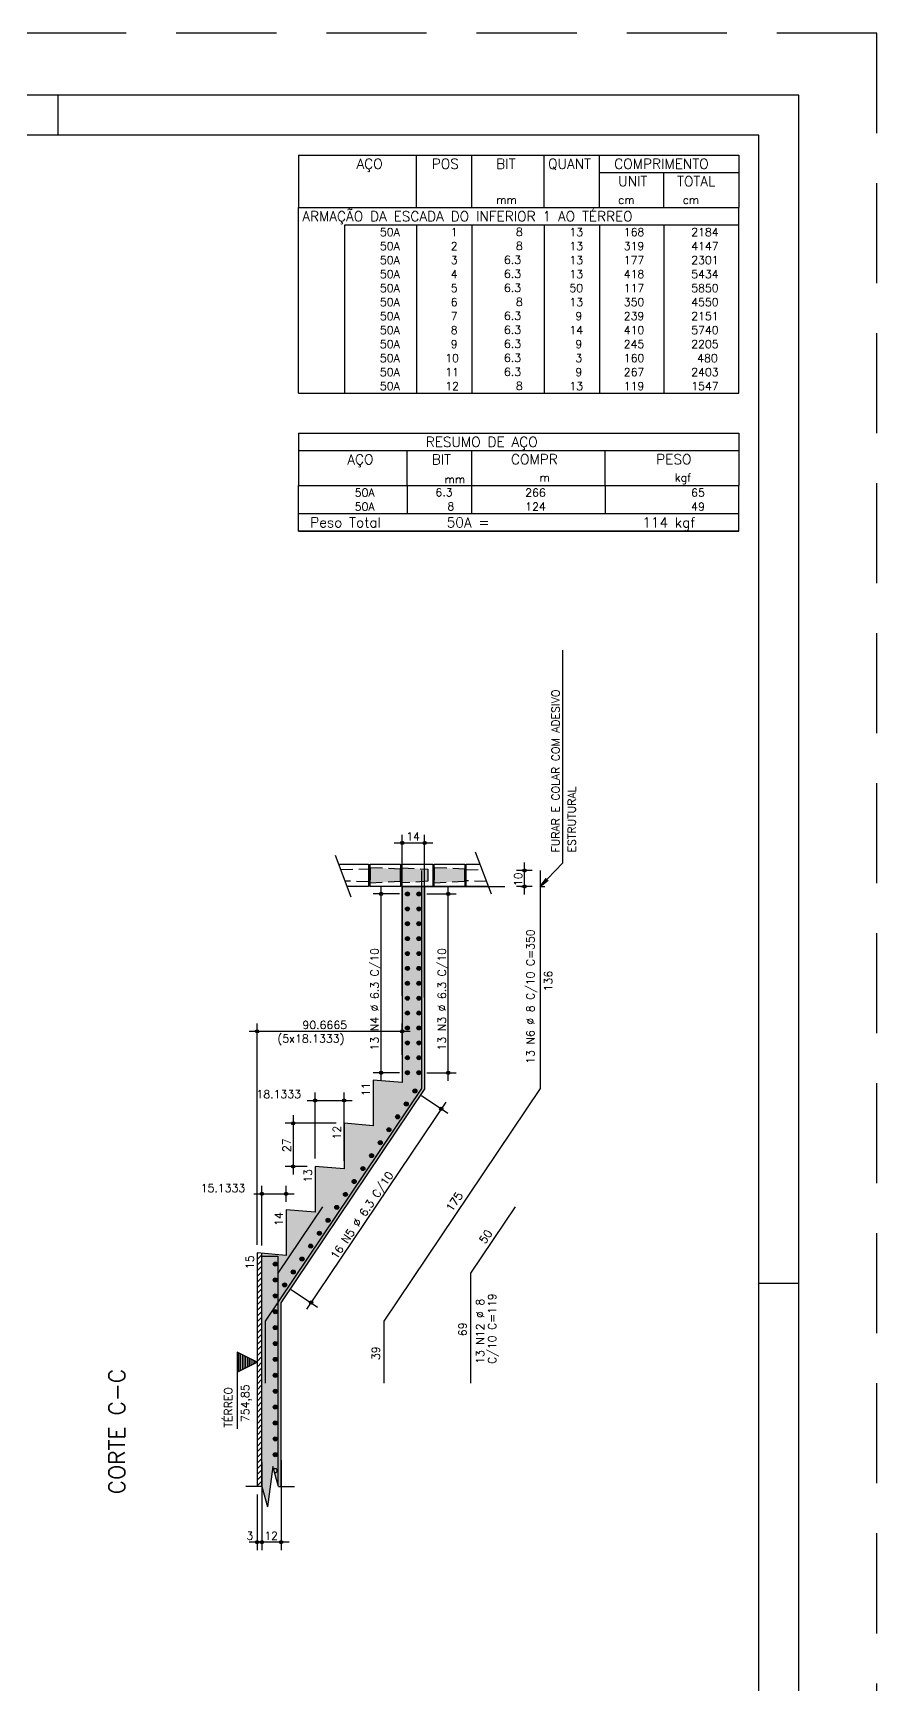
# Model space of a CAD drawing. Extents: x -1.9 to 86, y -1.6 to 60.9.
# Drawn here: x 64.97 to 86.05, y 19.66 to 60.95 of the extents above; entities that cross this region are included whole.
import ezdxf

# ---------------------------------------------------------------- set-up
doc = ezdxf.new("R2010")
doc.units = 0
doc.header["$MEASUREMENT"] = 0
for name, pattern in [('ESTILO_TQS_0001', [0.45, 0.3, -0.15]), ('ESTILO_TQS_0004', [3.3, 2, -0.4, 0.05, -0.4, 0.05, -0.4]), ('HIDDEN', [0.375, 0.25, -0.125])]:
    doc.linetypes.add(name, pattern=pattern)
doc.layers.get('0').update_dxf_attribs({"linetype": 'CONTINUOUS'})
doc.layers.get('Defpoints').update_dxf_attribs({"linetype": 'CONTINUOUS'})
for name, color, linetype in [('ARQ_FOLHA', 7, 'CONTINUOUS'), ('PENA_01', 1, 'CONTINUOUS'), ('PENA_02', 2, 'CONTINUOUS'), ('PENA_03', 3, 'CONTINUOUS'), ('PENA_04', 4, 'CONTINUOUS'), ('PENA_05', 5, 'CONTINUOUS'), ('PENA_10', 253, 'CONTINUOUS'), ('PENA_11', 252, 'CONTINUOUS')]:
    doc.layers.add(name, color=color, linetype=linetype)
doc.styles.get("Standard").update_dxf_attribs({"font": 'ROMANS.SHX'})

# ---------------------------------------------------------------- blocks, each defined once
blk = doc.blocks.new('FOLHA A1 - 841 X 594')
at = {"layer": 'ARQ_FOLHA', "color": 1}
for p, q in [((-185, 584), (-185, 594)), ((-10, 297), (0, 297))]:
    blk.add_line(p, q, dxfattribs=at)
for points in [[(-841, 0), (0, 0), (0, 594), (-841, 594)], [(-816, 10), (-10, 10), (-10, 584), (-816, 584)]]:
    blk.add_lwpolyline(points, close=True, dxfattribs=at)
at = {"layer": 'Defpoints', "color": 8, "linetype": 'HIDDEN', "ltscale": 100}
blk.add_lwpolyline([(-860.5, 609.5), (-860.5, -15.5), (19.5, -15.5), (19.5, 609.5)], close=True, dxfattribs=at)
blk = doc.blocks.new('*U24')
blk.add_blockref('FOLHA A1 - 841 X 594', (0, 0))

msp = doc.modelspace()

# ---------------------------------------------------------------- linework, layer by layer
at = {"layer": 'PENA_01', "linetype": 'Continuous'}
for p, q in [((74.193, 36.887), (74.193, 40.908)), ((74.753, 36.841), (74.753, 40.908)), ((73.993, 40.708), (74.953, 40.708)), ((77.249, 39.418), (77.249, 40.218)), ((77.44, 40.018), (77.049, 40.018)), ((74.123, 39.432), (73.463, 39.432)), ((73.663, 34.764), (73.663, 39.632)), ((74.808, 39.432), (75.544, 39.432)), ((75.344, 34.764), (75.344, 39.632)), ((77.44, 39.618), (77.049, 39.618)), ((74.393, 35.996), (70.367, 35.996)), ((70.567, 30.658), (70.567, 36.196)), ((74.193, 35.412), (74.193, 36.196)), ((74.123, 34.964), (73.463, 34.964)), ((74.808, 34.964), (75.544, 34.964)), ((72.017, 32.818), (72.017, 34.468)), ((72.743, 32.758), (72.743, 34.468)), ((74.677, 34.395), (75.335, 33.952)), ((71.466, 33.898), (71.466, 32.418)), ((75.281, 34.23), (71.802, 29.05)), ((71.817, 34.268), (72.943, 34.268)), ((72.543, 33.698), (71.266, 33.698)), ((71.817, 32.618), (71.266, 32.618)), ((70.487, 31.936), (71.492, 31.936)), ((70.687, 30.648), (70.687, 32.136)), ((71.292, 31.738), (71.292, 32.136)), ((71.421, 29.547), (72.08, 29.105)), ((70.687, 25.217), (70.687, 23.029)), ((71.167, 25.277), (71.167, 23.029)), ((70.567, 24.418), (70.567, 23.029)), ((70.687, 24.418), (70.687, 23.029)), ((70.887, 23.229), (70.367, 23.229)), ((71.367, 23.229), (70.487, 23.229))]:
    msp.add_line(p, q, dxfattribs=at)
at = {"layer": 'PENA_01', "linetype": 'ESTILO_TQS_0004'}
msp.add_line((74.753, 39.618), (78.115, 39.618), dxfattribs=at)
at = {"layer": 'PENA_01', "linetype": 'Continuous'}
for points in [[(72.604, 40.178), (73.353, 40.178)], [(73.353, 40.178), (73.353, 39.618), (72.815, 39.618)], [(73.393, 39.618), (73.393, 40.178), (74.153, 40.178), (74.153, 39.618), (73.393, 39.618)], [(74.193, 39.618), (74.193, 40.178), (74.953, 40.178), (74.953, 39.618), (74.193, 39.618)], [(74.993, 39.618), (74.993, 40.178), (75.753, 40.178), (75.753, 39.618), (74.993, 39.618)], [(76.343, 39.618), (75.793, 39.618), (75.793, 40.178), (76.132, 40.178)]]:
    msp.add_lwpolyline(points, dxfattribs=at)
at = {"layer": 'PENA_02', "linetype": 'Continuous'}
for p, q in [((71.6, 57.9), (71.6, 56.587)), ((71.6, 57.9), (82.6, 57.9)), ((74.55, 56.587), (74.55, 57.9)), ((75.93, 56.587), (75.93, 57.9)), ((77.74, 56.587), (77.74, 57.9)), ((79.12, 56.587), (79.12, 57.9)), ((82.6, 57.9), (82.6, 56.587)), ((79.12, 57.462), (82.6, 57.462)), ((80.73, 56.587), (80.73, 57.462)), ((71.6, 56.587), (82.6, 56.587)), ((71.6, 56.15), (71.6, 56.587)), ((71.6, 56.587), (82.6, 56.587)), ((82.6, 56.15), (82.6, 56.587)), ((71.6, 55.8), (71.6, 56.15)), ((71.6, 55.45), (71.6, 55.8)), ((82.6, 56.15), (72.75, 56.15)), ((72.75, 56.15), (72.75, 55.8)), ((72.75, 55.8), (72.75, 55.45)), ((74.55, 56.15), (74.55, 55.8)), ((74.55, 55.8), (74.55, 55.45)), ((75.93, 56.15), (75.93, 55.8)), ((75.93, 55.8), (75.93, 55.45)), ((77.74, 56.15), (77.74, 55.8)), ((77.74, 55.8), (77.74, 55.45)), ((79.12, 56.15), (79.12, 55.8)), ((79.12, 55.8), (79.12, 55.45)), ((80.73, 56.15), (80.73, 55.8)), ((80.73, 55.8), (80.73, 55.45)), ((82.6, 55.8), (82.6, 56.15)), ((82.6, 55.45), (82.6, 55.8)), ((71.6, 55.1), (71.6, 55.45)), ((72.75, 55.45), (72.75, 55.1)), ((74.55, 55.45), (74.55, 55.1)), ((75.93, 55.45), (75.93, 55.1)), ((77.74, 55.45), (77.74, 55.1)), ((79.12, 55.45), (79.12, 55.1)), ((80.73, 55.45), (80.73, 55.1)), ((82.6, 55.1), (82.6, 55.45)), ((71.6, 54.75), (71.6, 55.1)), ((72.75, 55.1), (72.75, 54.75)), ((74.55, 55.1), (74.55, 54.75)), ((75.93, 55.1), (75.93, 54.75)), ((77.74, 55.1), (77.74, 54.75)), ((79.12, 55.1), (79.12, 54.75)), ((80.73, 55.1), (80.73, 54.75)), ((82.6, 54.75), (82.6, 55.1)), ((71.6, 54.4), (71.6, 54.75)), ((72.75, 54.75), (72.75, 54.4)), ((74.55, 54.75), (74.55, 54.4)), ((75.93, 54.75), (75.93, 54.4)), ((77.74, 54.75), (77.74, 54.4)), ((79.12, 54.75), (79.12, 54.4)), ((80.73, 54.75), (80.73, 54.4)), ((82.6, 54.4), (82.6, 54.75)), ((71.6, 54.05), (71.6, 54.4)), ((72.75, 54.4), (72.75, 54.05)), ((74.55, 54.4), (74.55, 54.05)), ((75.93, 54.4), (75.93, 54.05)), ((77.74, 54.4), (77.74, 54.05)), ((79.12, 54.4), (79.12, 54.05)), ((80.73, 54.4), (80.73, 54.05)), ((82.6, 54.05), (82.6, 54.4)), ((71.6, 53.7), (71.6, 54.05)), ((71.6, 53.35), (71.6, 53.7)), ((72.75, 54.05), (72.75, 53.7)), ((72.75, 53.7), (72.75, 53.35)), ((74.55, 54.05), (74.55, 53.7)), ((74.55, 53.7), (74.55, 53.35)), ((75.93, 54.05), (75.93, 53.7)), ((75.93, 53.7), (75.93, 53.35)), ((77.74, 54.05), (77.74, 53.7)), ((77.74, 53.7), (77.74, 53.35)), ((79.12, 54.05), (79.12, 53.7)), ((79.12, 53.7), (79.12, 53.35)), ((80.73, 54.05), (80.73, 53.7)), ((80.73, 53.7), (80.73, 53.35)), ((82.6, 53.7), (82.6, 54.05)), ((82.6, 53.35), (82.6, 53.7)), ((71.6, 53), (71.6, 53.35)), ((72.75, 53.35), (72.75, 53)), ((74.55, 53.35), (74.55, 53)), ((75.93, 53.35), (75.93, 53)), ((77.74, 53.35), (77.74, 53)), ((79.12, 53.35), (79.12, 53)), ((80.73, 53.35), (80.73, 53)), ((82.6, 53), (82.6, 53.35)), ((71.6, 52.65), (71.6, 53)), ((72.75, 53), (72.75, 52.65)), ((74.55, 53), (74.55, 52.65)), ((75.93, 53), (75.93, 52.65)), ((77.74, 53), (77.74, 52.65)), ((79.12, 53), (79.12, 52.65)), ((80.73, 53), (80.73, 52.65)), ((82.6, 52.65), (82.6, 53)), ((71.6, 52.3), (71.6, 52.65)), ((72.75, 52.65), (72.75, 52.3)), ((74.55, 52.65), (74.55, 52.3)), ((75.93, 52.65), (75.93, 52.3)), ((77.74, 52.65), (77.74, 52.3)), ((79.12, 52.65), (79.12, 52.3)), ((80.73, 52.65), (80.73, 52.3)), ((82.6, 52.3), (82.6, 52.65)), ((71.6, 51.95), (71.6, 52.3)), ((72.75, 52.3), (72.75, 51.95)), ((74.55, 52.3), (74.55, 51.95)), ((75.93, 52.3), (75.93, 51.95)), ((77.74, 52.3), (77.74, 51.95)), ((79.12, 52.3), (79.12, 51.95)), ((80.73, 52.3), (80.73, 51.95)), ((82.6, 51.95), (82.6, 52.3)), ((71.6, 51.95), (82.6, 51.95)), ((71.6, 50.95), (71.6, 49.637)), ((71.6, 50.95), (82.6, 50.95)), ((82.6, 50.95), (82.6, 49.637)), ((71.6, 50.512), (82.6, 50.512)), ((74.32, 49.637), (74.32, 50.512)), ((75.93, 49.637), (75.93, 50.512)), ((79.265, 49.637), (79.265, 50.512)), ((71.6, 49.637), (82.6, 49.637)), ((71.6, 49.287), (71.6, 49.637)), ((74.32, 49.637), (74.32, 49.287)), ((75.93, 49.287), (75.93, 49.637)), ((79.265, 49.637), (79.265, 49.287)), ((82.6, 49.287), (82.6, 49.637)), ((71.6, 48.937), (71.6, 49.287)), ((74.32, 49.287), (74.32, 48.937)), ((75.93, 48.937), (75.93, 49.287)), ((79.265, 49.287), (79.265, 48.937)), ((82.6, 48.937), (82.6, 49.287)), ((71.6, 48.937), (82.6, 48.937)), ((71.6, 48.5), (71.6, 48.937)), ((71.6, 48.937), (82.6, 48.937)), ((82.6, 48.5), (82.6, 48.937)), ((82.6, 48.5), (71.6, 48.5)), ((71.6, 48.5), (82.6, 48.5)), ((76.018, 40.483), (76.412, 39.437)), ((72.519, 40.404), (72.912, 39.358))]:
    msp.add_line(p, q, dxfattribs=at)
at = {"layer": 'PENA_02', "linetype": 'ESTILO_TQS_0001'}
for points in [[(72.656, 40.039), (73.353, 40.058)], [(73.353, 40.058), (73.353, 39.738), (72.764, 39.753)], [(74.153, 39.748), (74.153, 40.048), (73.393, 40.088), (73.393, 39.708), (74.153, 39.748)], [(74.833, 40.048), (74.833, 39.748), (74.193, 39.708), (74.193, 40.088), (74.833, 40.048)], [(75.753, 39.748), (75.753, 40.048), (74.993, 40.088), (74.993, 39.708), (75.753, 39.748)], [(76.295, 39.745), (75.793, 39.758), (75.793, 40.038), (76.181, 40.048)]]:
    msp.add_lwpolyline(points, dxfattribs=at)
at = {"layer": 'PENA_02', "linetype": 'Continuous'}
for centre, radius in [((74.193, 40.708), 0.04), ((74.193, 40.708), 0.02), ((74.753, 40.708), 0.04), ((74.753, 40.708), 0.02), ((77.249, 40.018), 0.04), ((77.249, 39.618), 0.04), ((77.249, 40.018), 0.02), ((73.663, 39.432), 0.0416), ((73.663, 39.432), 0.0208), ((75.344, 39.432), 0.0416), ((75.344, 39.432), 0.0208), ((77.249, 39.618), 0.02), ((70.567, 35.996), 0.04), ((70.567, 35.996), 0.02), ((74.193, 35.996), 0.04), ((74.193, 35.996), 0.02), ((73.663, 34.964), 0.0416), ((73.663, 34.964), 0.0208), ((75.344, 34.964), 0.0416), ((75.344, 34.964), 0.0208), ((72.017, 34.268), 0.04), ((72.017, 34.268), 0.02), ((72.743, 34.268), 0.04), ((72.743, 34.268), 0.02), ((75.169, 34.064), 0.0416), ((75.169, 34.064), 0.0208), ((71.466, 33.698), 0.04), ((71.466, 33.698), 0.02), ((71.466, 32.618), 0.04), ((71.466, 32.618), 0.02), ((70.687, 31.936), 0.04), ((70.687, 31.936), 0.02), ((71.292, 31.936), 0.04), ((71.292, 31.936), 0.02), ((71.914, 29.216), 0.0416), ((71.914, 29.216), 0.0208), ((70.567, 23.229), 0.04), ((70.567, 23.229), 0.02), ((70.687, 23.229), 0.04), ((70.687, 23.229), 0.04), ((70.687, 23.229), 0.02), ((70.687, 23.229), 0.02), ((71.167, 23.229), 0.04), ((71.167, 23.229), 0.02)]:
    msp.add_circle(centre, radius, dxfattribs=at)
at = {"layer": 'PENA_03', "linetype": 'Continuous'}
for p, q in [((77.64, 40.018), (77.64, 40.018)), ((74.193, 39.618), (74.193, 34.718)), ((74.193, 39.618), (74.753, 39.618)), ((74.323, 39.432), (74.323, 39.432)), ((74.608, 39.432), (74.608, 39.432)), ((74.753, 39.618), (74.753, 34.547)), ((77.64, 39.618), (77.64, 39.618)), ((74.193, 36.687), (74.193, 36.687)), ((74.753, 36.641), (74.753, 36.641)), ((74.193, 35.212), (74.193, 35.212)), ((74.193, 34.718), (73.468, 34.778)), ((73.468, 34.778), (73.468, 33.638)), ((74.323, 34.964), (74.323, 34.964)), ((74.608, 34.964), (74.608, 34.964)), ((71.167, 29.207), (74.753, 34.547)), ((74.511, 34.506), (74.511, 34.506)), ((73.468, 33.638), (72.743, 33.698)), ((72.743, 33.698), (72.743, 32.558)), ((72.743, 33.698), (72.743, 33.698)), ((72.743, 32.558), (72.017, 32.618)), ((72.017, 32.618), (72.017, 31.478)), ((72.017, 32.618), (72.017, 32.618)), ((72.017, 32.618), (72.017, 32.618)), ((72.743, 32.558), (72.743, 32.558)), ((72.017, 31.478), (71.292, 31.538)), ((71.292, 31.538), (71.292, 30.398)), ((71.292, 31.538), (71.292, 31.538)), ((70.567, 30.433), (70.592, 30.458)), ((71.292, 30.398), (70.567, 30.458)), ((70.567, 30.458), (70.567, 24.618)), ((70.567, 30.458), (70.567, 30.458)), ((70.567, 30.291), (70.687, 30.411)), ((70.567, 30.15), (70.687, 30.27)), ((70.687, 30.448), (70.687, 30.448)), ((70.687, 24.618), (70.687, 30.448)), ((70.567, 30.008), (70.687, 30.128)), ((70.567, 29.867), (70.687, 29.987)), ((70.567, 29.726), (70.687, 29.846)), ((70.567, 29.584), (70.687, 29.704)), ((70.567, 29.443), (70.687, 29.563)), ((70.567, 29.301), (70.687, 29.421)), ((71.255, 29.659), (71.255, 29.659)), ((70.567, 29.16), (70.687, 29.28)), ((70.567, 29.018), (70.687, 29.138)), ((70.567, 28.877), (70.687, 28.997)), ((71.167, 24.618), (71.167, 29.207)), ((70.567, 28.736), (70.687, 28.856)), ((70.567, 28.594), (70.687, 28.714)), ((70.567, 28.453), (70.687, 28.573)), ((70.567, 28.311), (70.687, 28.431)), ((70.567, 28.17), (70.687, 28.29)), ((70.567, 28.028), (70.687, 28.148)), ((70.067, 27.981), (70.067, 26.061)), ((70.567, 27.731), (70.067, 27.981)), ((70.567, 27.731), (70.067, 27.481)), ((70.111, 27.503), (70.111, 27.959)), ((70.156, 27.526), (70.156, 27.936)), ((70.2, 27.548), (70.2, 27.914)), ((70.245, 27.57), (70.245, 27.892)), ((70.29, 27.592), (70.29, 27.87)), ((70.334, 27.615), (70.334, 27.847)), ((70.379, 27.637), (70.379, 27.825)), ((70.423, 27.659), (70.423, 27.803)), ((70.468, 27.682), (70.468, 27.78)), ((70.512, 27.704), (70.512, 27.758)), ((70.567, 27.887), (70.687, 28.007)), ((70.567, 27.746), (70.687, 27.866)), ((70.567, 27.604), (70.687, 27.724)), ((70.567, 27.463), (70.687, 27.583)), ((70.567, 27.321), (70.687, 27.441)), ((70.567, 27.18), (70.687, 27.3)), ((70.567, 27.039), (70.687, 27.159)), ((70.567, 26.897), (70.687, 27.017)), ((70.567, 26.756), (70.687, 26.876)), ((70.567, 26.614), (70.687, 26.734)), ((70.567, 26.473), (70.687, 26.593)), ((70.567, 26.331), (70.687, 26.451)), ((70.567, 26.19), (70.687, 26.31)), ((70.567, 26.049), (70.687, 26.169)), ((70.567, 25.907), (70.687, 26.027)), ((70.567, 25.766), (70.687, 25.886)), ((70.567, 25.624), (70.687, 25.744)), ((70.567, 25.483), (70.687, 25.603)), ((70.567, 25.341), (70.687, 25.461)), ((70.567, 25.2), (70.687, 25.32)), ((70.687, 25.417), (70.687, 25.417)), ((71.167, 25.477), (71.167, 25.477)), ((70.567, 25.059), (70.687, 25.179)), ((70.567, 24.917), (70.687, 25.037)), ((70.567, 24.776), (70.687, 24.896)), ((70.963, 25.121), (70.825, 24.115)), ((71.102, 24.618), (70.963, 25.121)), ((70.687, 24.618), (70.287, 24.618)), ((70.567, 24.634), (70.687, 24.754)), ((70.567, 24.618), (70.567, 24.618)), ((70.687, 24.618), (70.825, 24.115)), ((70.687, 24.618), (70.687, 24.618)), ((71.102, 24.618), (71.502, 24.618))]:
    msp.add_line(p, q, dxfattribs=at)
for points in [[(78.192, 45.524), (78.192, 40.198), (77.64, 39.618), (77.787, 39.82), (77.64, 39.618), (77.834, 39.775)], [(70.067, 27.481), (70.567, 27.731), (70.067, 27.981), (70.067, 27.481)]]:
    msp.add_lwpolyline(points, dxfattribs=at)
for centre in [(74.323, 39.432), (74.608, 39.432), (74.323, 39.059), (74.608, 39.059), (74.323, 38.687), (74.608, 38.687), (74.323, 38.315), (74.323, 37.942), (74.608, 38.315), (74.608, 37.942), (74.323, 37.57), (74.608, 37.57), (74.323, 37.198), (74.608, 37.198), (74.323, 36.825), (74.608, 36.825), (74.323, 36.453), (74.608, 36.453), (74.323, 36.081), (74.608, 36.081), (74.323, 35.709), (74.608, 35.709), (74.323, 35.336), (74.608, 35.336), (74.323, 34.964), (74.608, 34.964), (74.511, 34.506), (74.077, 33.86), (74.294, 34.183), (73.86, 33.537), (73.643, 33.214), (73.426, 32.89), (72.992, 32.244), (73.209, 32.567), (72.774, 31.921), (72.557, 31.598), (72.123, 30.951), (72.34, 31.275), (71.906, 30.628), (71.022, 30.179), (71.689, 30.305), (71.022, 29.782), (71.472, 29.982), (71.022, 29.385), (71.255, 29.659), (71.022, 28.988), (71.022, 28.591), (71.022, 28.194), (71.022, 27.797), (71.022, 27.399), (71.022, 27.002), (71.022, 26.605), (71.022, 26.208), (71.022, 25.811), (71.022, 25.414)]:
    msp.add_circle(centre, 0.05, dxfattribs=at)
msp.add_arc((71.022, 25.017), 0.05, 250.5337, 140.2141, dxfattribs=at)
for points in [[(74.373, 39.432), (74.298, 39.475), (74.276, 39.449)], [(74.373, 39.432), (74.276, 39.449), (74.276, 39.414)], [(74.373, 39.432), (74.276, 39.414), (74.298, 39.388)], [(74.373, 39.432), (74.332, 39.481), (74.298, 39.475)], [(74.373, 39.432), (74.298, 39.388), (74.332, 39.382)], [(74.373, 39.432), (74.362, 39.464), (74.332, 39.481)], [(74.373, 39.432), (74.332, 39.382), (74.362, 39.399)], [(74.373, 39.432), (74.362, 39.399), (74.373, 39.432)], [(74.658, 39.432), (74.583, 39.475), (74.561, 39.449)], [(74.658, 39.432), (74.561, 39.449), (74.561, 39.414)], [(74.658, 39.432), (74.561, 39.414), (74.583, 39.388)], [(74.658, 39.432), (74.617, 39.481), (74.583, 39.475)], [(74.658, 39.432), (74.583, 39.388), (74.617, 39.382)], [(74.658, 39.432), (74.647, 39.464), (74.617, 39.481)], [(74.658, 39.432), (74.617, 39.382), (74.647, 39.399)], [(74.658, 39.432), (74.647, 39.399), (74.658, 39.432)], [(74.373, 39.059), (74.298, 39.103), (74.276, 39.076)], [(74.373, 39.059), (74.276, 39.076), (74.276, 39.042)], [(74.373, 39.059), (74.276, 39.042), (74.298, 39.016)], [(74.373, 39.059), (74.332, 39.109), (74.298, 39.103)], [(74.373, 39.059), (74.298, 39.016), (74.332, 39.01)], [(74.373, 39.059), (74.362, 39.091), (74.332, 39.109)], [(74.373, 39.059), (74.332, 39.01), (74.362, 39.027)], [(74.373, 39.059), (74.362, 39.027), (74.373, 39.059)], [(74.658, 39.059), (74.583, 39.103), (74.561, 39.076)], [(74.658, 39.059), (74.561, 39.076), (74.561, 39.042)], [(74.658, 39.059), (74.561, 39.042), (74.583, 39.016)], [(74.658, 39.059), (74.617, 39.109), (74.583, 39.103)], [(74.658, 39.059), (74.583, 39.016), (74.617, 39.01)], [(74.658, 39.059), (74.647, 39.091), (74.617, 39.109)], [(74.658, 39.059), (74.617, 39.01), (74.647, 39.027)], [(74.658, 39.059), (74.647, 39.027), (74.658, 39.059)], [(74.373, 38.687), (74.298, 38.73), (74.276, 38.704)], [(74.373, 38.687), (74.276, 38.704), (74.276, 38.67)], [(74.373, 38.687), (74.276, 38.67), (74.298, 38.644)], [(74.373, 38.687), (74.332, 38.736), (74.298, 38.73)], [(74.373, 38.687), (74.298, 38.644), (74.332, 38.638)], [(74.373, 38.687), (74.362, 38.719), (74.332, 38.736)], [(74.373, 38.687), (74.332, 38.638), (74.362, 38.655)], [(74.373, 38.687), (74.362, 38.655), (74.373, 38.687)], [(74.658, 38.687), (74.583, 38.73), (74.561, 38.704)], [(74.658, 38.687), (74.561, 38.704), (74.561, 38.67)], [(74.658, 38.687), (74.561, 38.67), (74.583, 38.644)], [(74.658, 38.687), (74.617, 38.736), (74.583, 38.73)], [(74.658, 38.687), (74.583, 38.644), (74.617, 38.638)], [(74.658, 38.687), (74.647, 38.719), (74.617, 38.736)], [(74.658, 38.687), (74.617, 38.638), (74.647, 38.655)], [(74.658, 38.687), (74.647, 38.655), (74.658, 38.687)], [(74.373, 38.315), (74.298, 38.358), (74.276, 38.332)], [(74.373, 38.315), (74.276, 38.332), (74.276, 38.298)], [(74.373, 38.315), (74.276, 38.298), (74.298, 38.271)], [(74.373, 38.315), (74.332, 38.364), (74.298, 38.358)], [(74.373, 38.315), (74.298, 38.271), (74.332, 38.265)], [(74.373, 37.942), (74.332, 37.992), (74.298, 37.986)], [(74.373, 38.315), (74.362, 38.347), (74.332, 38.364)], [(74.373, 38.315), (74.332, 38.265), (74.362, 38.283)], [(74.373, 37.942), (74.362, 37.975), (74.332, 37.992)], [(74.373, 38.315), (74.362, 38.283), (74.373, 38.315)], [(74.658, 38.315), (74.583, 38.358), (74.561, 38.332)], [(74.658, 38.315), (74.561, 38.332), (74.561, 38.298)], [(74.658, 38.315), (74.561, 38.298), (74.583, 38.271)], [(74.658, 38.315), (74.617, 38.364), (74.583, 38.358)], [(74.658, 38.315), (74.583, 38.271), (74.617, 38.265)], [(74.658, 37.942), (74.617, 37.992), (74.583, 37.986)], [(74.658, 38.315), (74.647, 38.347), (74.617, 38.364)], [(74.658, 38.315), (74.617, 38.265), (74.647, 38.283)], [(74.658, 37.942), (74.647, 37.975), (74.617, 37.992)], [(74.658, 38.315), (74.647, 38.283), (74.658, 38.315)], [(74.373, 37.942), (74.298, 37.986), (74.276, 37.959)], [(74.373, 37.942), (74.276, 37.959), (74.276, 37.925)], [(74.373, 37.942), (74.276, 37.925), (74.298, 37.899)], [(74.373, 37.57), (74.298, 37.613), (74.276, 37.587)], [(74.373, 37.57), (74.276, 37.587), (74.276, 37.553)], [(74.373, 37.942), (74.298, 37.899), (74.332, 37.893)], [(74.373, 37.57), (74.332, 37.619), (74.298, 37.613)], [(74.373, 37.942), (74.332, 37.893), (74.362, 37.91)], [(74.373, 37.57), (74.362, 37.602), (74.332, 37.619)], [(74.373, 37.942), (74.362, 37.91), (74.373, 37.942)], [(74.658, 37.942), (74.583, 37.986), (74.561, 37.959)], [(74.658, 37.942), (74.561, 37.959), (74.561, 37.925)], [(74.658, 37.942), (74.561, 37.925), (74.583, 37.899)], [(74.658, 37.57), (74.583, 37.613), (74.561, 37.587)], [(74.658, 37.57), (74.561, 37.587), (74.561, 37.553)], [(74.658, 37.942), (74.583, 37.899), (74.617, 37.893)], [(74.658, 37.57), (74.617, 37.619), (74.583, 37.613)], [(74.658, 37.942), (74.617, 37.893), (74.647, 37.91)], [(74.658, 37.57), (74.647, 37.602), (74.617, 37.619)], [(74.658, 37.942), (74.647, 37.91), (74.658, 37.942)], [(74.373, 37.57), (74.276, 37.553), (74.298, 37.527)], [(74.373, 37.198), (74.298, 37.241), (74.276, 37.215)], [(74.373, 37.198), (74.276, 37.215), (74.276, 37.181)], [(74.373, 37.198), (74.276, 37.181), (74.298, 37.154)], [(74.373, 37.57), (74.298, 37.527), (74.332, 37.521)], [(74.373, 37.198), (74.332, 37.247), (74.298, 37.241)], [(74.373, 37.198), (74.298, 37.154), (74.332, 37.149)], [(74.373, 37.57), (74.332, 37.521), (74.362, 37.538)], [(74.373, 37.198), (74.362, 37.23), (74.332, 37.247)], [(74.373, 37.198), (74.332, 37.149), (74.362, 37.166)], [(74.373, 37.57), (74.362, 37.538), (74.373, 37.57)], [(74.373, 37.198), (74.362, 37.166), (74.373, 37.198)], [(74.658, 37.57), (74.561, 37.553), (74.583, 37.527)], [(74.658, 37.198), (74.583, 37.241), (74.561, 37.215)], [(74.658, 37.198), (74.561, 37.215), (74.561, 37.181)], [(74.658, 37.198), (74.561, 37.181), (74.583, 37.154)], [(74.658, 37.57), (74.583, 37.527), (74.617, 37.521)], [(74.658, 37.198), (74.617, 37.247), (74.583, 37.241)], [(74.658, 37.198), (74.583, 37.154), (74.617, 37.149)], [(74.658, 37.57), (74.617, 37.521), (74.647, 37.538)], [(74.658, 37.198), (74.647, 37.23), (74.617, 37.247)], [(74.658, 37.198), (74.617, 37.149), (74.647, 37.166)], [(74.658, 37.57), (74.647, 37.538), (74.658, 37.57)], [(74.658, 37.198), (74.647, 37.166), (74.658, 37.198)], [(74.373, 36.825), (74.298, 36.869), (74.276, 36.843)], [(74.373, 36.825), (74.276, 36.843), (74.276, 36.808)], [(74.373, 36.825), (74.276, 36.808), (74.298, 36.782)], [(74.373, 36.825), (74.332, 36.875), (74.298, 36.869)], [(74.373, 36.825), (74.298, 36.782), (74.332, 36.776)], [(74.373, 36.825), (74.362, 36.858), (74.332, 36.875)], [(74.373, 36.825), (74.332, 36.776), (74.362, 36.793)], [(74.373, 36.825), (74.362, 36.793), (74.373, 36.825)], [(74.658, 36.825), (74.583, 36.869), (74.561, 36.843)], [(74.658, 36.825), (74.561, 36.843), (74.561, 36.808)], [(74.658, 36.825), (74.561, 36.808), (74.583, 36.782)], [(74.658, 36.825), (74.617, 36.875), (74.583, 36.869)], [(74.658, 36.825), (74.583, 36.782), (74.617, 36.776)], [(74.658, 36.825), (74.647, 36.858), (74.617, 36.875)], [(74.658, 36.825), (74.617, 36.776), (74.647, 36.793)], [(74.658, 36.825), (74.647, 36.793), (74.658, 36.825)], [(74.373, 36.453), (74.298, 36.496), (74.276, 36.47)], [(74.373, 36.453), (74.276, 36.47), (74.276, 36.436)], [(74.373, 36.453), (74.276, 36.436), (74.298, 36.41)], [(74.373, 36.453), (74.332, 36.502), (74.298, 36.496)], [(74.373, 36.453), (74.298, 36.41), (74.332, 36.404)], [(74.373, 36.453), (74.362, 36.485), (74.332, 36.502)], [(74.373, 36.453), (74.332, 36.404), (74.362, 36.421)], [(74.373, 36.453), (74.362, 36.421), (74.373, 36.453)], [(74.658, 36.453), (74.583, 36.496), (74.561, 36.47)], [(74.658, 36.453), (74.561, 36.47), (74.561, 36.436)], [(74.658, 36.453), (74.561, 36.436), (74.583, 36.41)], [(74.658, 36.453), (74.617, 36.502), (74.583, 36.496)], [(74.658, 36.453), (74.583, 36.41), (74.617, 36.404)], [(74.658, 36.453), (74.647, 36.485), (74.617, 36.502)], [(74.658, 36.453), (74.617, 36.404), (74.647, 36.421)], [(74.658, 36.453), (74.647, 36.421), (74.658, 36.453)], [(74.373, 36.081), (74.298, 36.124), (74.276, 36.098)], [(74.373, 36.081), (74.276, 36.098), (74.276, 36.064)], [(74.373, 36.081), (74.276, 36.064), (74.298, 36.038)], [(74.373, 36.081), (74.332, 36.13), (74.298, 36.124)], [(74.373, 36.081), (74.298, 36.038), (74.332, 36.032)], [(74.373, 36.081), (74.362, 36.113), (74.332, 36.13)], [(74.373, 36.081), (74.332, 36.032), (74.362, 36.049)], [(74.373, 36.081), (74.362, 36.049), (74.373, 36.081)], [(74.658, 36.081), (74.583, 36.124), (74.561, 36.098)], [(74.658, 36.081), (74.561, 36.098), (74.561, 36.064)], [(74.658, 36.081), (74.561, 36.064), (74.583, 36.038)], [(74.658, 36.081), (74.617, 36.13), (74.583, 36.124)], [(74.658, 36.081), (74.583, 36.038), (74.617, 36.032)], [(74.658, 36.081), (74.647, 36.113), (74.617, 36.13)], [(74.658, 36.081), (74.617, 36.032), (74.647, 36.049)], [(74.658, 36.081), (74.647, 36.049), (74.658, 36.081)], [(74.373, 35.709), (74.298, 35.752), (74.276, 35.726)], [(74.373, 35.709), (74.276, 35.726), (74.276, 35.691)], [(74.373, 35.709), (74.276, 35.691), (74.298, 35.665)], [(74.373, 35.709), (74.332, 35.758), (74.298, 35.752)], [(74.373, 35.709), (74.298, 35.665), (74.332, 35.659)], [(74.373, 35.709), (74.362, 35.741), (74.332, 35.758)], [(74.373, 35.709), (74.332, 35.659), (74.362, 35.676)], [(74.373, 35.709), (74.362, 35.676), (74.373, 35.709)], [(74.658, 35.709), (74.583, 35.752), (74.561, 35.726)], [(74.658, 35.709), (74.561, 35.726), (74.561, 35.691)], [(74.658, 35.709), (74.561, 35.691), (74.583, 35.665)], [(74.658, 35.709), (74.617, 35.758), (74.583, 35.752)], [(74.658, 35.709), (74.583, 35.665), (74.617, 35.659)], [(74.658, 35.709), (74.647, 35.741), (74.617, 35.758)], [(74.658, 35.709), (74.617, 35.659), (74.647, 35.676)], [(74.658, 35.709), (74.647, 35.676), (74.658, 35.709)], [(74.373, 35.336), (74.298, 35.38), (74.276, 35.353)], [(74.373, 35.336), (74.276, 35.353), (74.276, 35.319)], [(74.373, 35.336), (74.276, 35.319), (74.298, 35.293)], [(74.373, 35.336), (74.332, 35.385), (74.298, 35.38)], [(74.373, 35.336), (74.298, 35.293), (74.332, 35.287)], [(74.373, 35.336), (74.362, 35.368), (74.332, 35.385)], [(74.373, 35.336), (74.332, 35.287), (74.362, 35.304)], [(74.373, 35.336), (74.362, 35.304), (74.373, 35.336)], [(74.658, 35.336), (74.583, 35.38), (74.561, 35.353)], [(74.658, 35.336), (74.561, 35.353), (74.561, 35.319)], [(74.658, 35.336), (74.561, 35.319), (74.583, 35.293)], [(74.658, 35.336), (74.617, 35.385), (74.583, 35.38)], [(74.658, 35.336), (74.583, 35.293), (74.617, 35.287)], [(74.658, 35.336), (74.647, 35.368), (74.617, 35.385)], [(74.658, 35.336), (74.617, 35.287), (74.647, 35.304)], [(74.658, 35.336), (74.647, 35.304), (74.658, 35.336)], [(74.373, 34.964), (74.298, 35.007), (74.276, 34.981)], [(74.373, 34.964), (74.276, 34.981), (74.276, 34.947)], [(74.373, 34.964), (74.276, 34.947), (74.298, 34.921)], [(74.373, 34.964), (74.332, 35.013), (74.298, 35.007)], [(74.373, 34.964), (74.298, 34.921), (74.332, 34.915)], [(74.373, 34.964), (74.362, 34.996), (74.332, 35.013)], [(74.373, 34.964), (74.332, 34.915), (74.362, 34.932)], [(74.373, 34.964), (74.362, 34.932), (74.373, 34.964)], [(74.658, 34.964), (74.583, 35.007), (74.561, 34.981)], [(74.658, 34.964), (74.561, 34.981), (74.561, 34.947)], [(74.658, 34.964), (74.561, 34.947), (74.583, 34.921)], [(74.658, 34.964), (74.617, 35.013), (74.583, 35.007)], [(74.658, 34.964), (74.583, 34.921), (74.617, 34.915)], [(74.658, 34.964), (74.647, 34.996), (74.617, 35.013)], [(74.658, 34.964), (74.617, 34.915), (74.647, 34.932)], [(74.658, 34.964), (74.647, 34.932), (74.658, 34.964)], [(74.561, 34.506), (74.486, 34.549), (74.464, 34.523)], [(74.561, 34.506), (74.464, 34.523), (74.464, 34.489)], [(74.561, 34.506), (74.464, 34.489), (74.486, 34.463)], [(74.561, 34.506), (74.519, 34.555), (74.486, 34.549)], [(74.561, 34.506), (74.486, 34.463), (74.519, 34.457)], [(74.561, 34.506), (74.549, 34.538), (74.519, 34.555)], [(74.561, 34.506), (74.519, 34.457), (74.549, 34.474)], [(74.561, 34.506), (74.549, 34.474), (74.561, 34.506)], [(74.127, 33.86), (74.052, 33.903), (74.03, 33.877)], [(74.127, 33.86), (74.03, 33.877), (74.03, 33.843)], [(74.127, 33.86), (74.03, 33.843), (74.052, 33.817)], [(74.127, 33.86), (74.085, 33.909), (74.052, 33.903)], [(74.127, 33.86), (74.052, 33.817), (74.085, 33.811)], [(74.127, 33.86), (74.115, 33.892), (74.085, 33.909)], [(74.127, 33.86), (74.085, 33.811), (74.115, 33.828)], [(74.127, 33.86), (74.115, 33.828), (74.127, 33.86)], [(74.344, 34.183), (74.269, 34.226), (74.247, 34.2)], [(74.344, 34.183), (74.247, 34.2), (74.247, 34.166)], [(74.344, 34.183), (74.247, 34.166), (74.269, 34.14)], [(74.344, 34.183), (74.302, 34.232), (74.269, 34.226)], [(74.344, 34.183), (74.269, 34.14), (74.302, 34.134)], [(74.344, 34.183), (74.332, 34.215), (74.302, 34.232)], [(74.344, 34.183), (74.302, 34.134), (74.332, 34.151)], [(74.344, 34.183), (74.332, 34.151), (74.344, 34.183)], [(73.91, 33.537), (73.835, 33.58), (73.813, 33.554)], [(73.91, 33.537), (73.813, 33.554), (73.813, 33.52)], [(73.91, 33.537), (73.813, 33.52), (73.835, 33.493)], [(73.91, 33.537), (73.868, 33.586), (73.835, 33.58)], [(73.91, 33.537), (73.835, 33.493), (73.868, 33.487)], [(73.91, 33.537), (73.898, 33.569), (73.868, 33.586)], [(73.91, 33.537), (73.868, 33.487), (73.898, 33.505)], [(73.91, 33.537), (73.898, 33.505), (73.91, 33.537)], [(73.693, 33.214), (73.618, 33.257), (73.596, 33.231)], [(73.693, 33.214), (73.596, 33.231), (73.596, 33.196)], [(73.693, 33.214), (73.596, 33.196), (73.618, 33.17)], [(73.693, 33.214), (73.651, 33.263), (73.618, 33.257)], [(73.693, 33.214), (73.618, 33.17), (73.651, 33.164)], [(73.693, 33.214), (73.681, 33.246), (73.651, 33.263)], [(73.693, 33.214), (73.651, 33.164), (73.681, 33.181)], [(73.693, 33.214), (73.681, 33.181), (73.693, 33.214)], [(73.476, 32.89), (73.401, 32.934), (73.379, 32.907)], [(73.476, 32.89), (73.379, 32.907), (73.379, 32.873)], [(73.476, 32.89), (73.379, 32.873), (73.401, 32.847)], [(73.476, 32.89), (73.434, 32.94), (73.401, 32.934)], [(73.476, 32.89), (73.401, 32.847), (73.434, 32.841)], [(73.476, 32.89), (73.464, 32.923), (73.434, 32.94)], [(73.476, 32.89), (73.434, 32.841), (73.464, 32.858)], [(73.476, 32.89), (73.464, 32.858), (73.476, 32.89)], [(73.042, 32.244), (72.967, 32.287), (72.945, 32.261)], [(73.042, 32.244), (72.945, 32.261), (72.945, 32.227)], [(73.042, 32.244), (72.945, 32.227), (72.967, 32.201)], [(73.042, 32.244), (73, 32.293), (72.967, 32.287)], [(73.042, 32.244), (72.967, 32.201), (73, 32.195)], [(73.042, 32.244), (73.03, 32.276), (73, 32.293)], [(73.042, 32.244), (73, 32.195), (73.03, 32.212)], [(73.042, 32.244), (73.03, 32.212), (73.042, 32.244)], [(73.259, 32.567), (73.184, 32.611), (73.162, 32.584)], [(73.259, 32.567), (73.162, 32.584), (73.162, 32.55)], [(73.259, 32.567), (73.162, 32.55), (73.184, 32.524)], [(73.259, 32.567), (73.217, 32.616), (73.184, 32.611)], [(73.259, 32.567), (73.184, 32.524), (73.217, 32.518)], [(73.259, 32.567), (73.247, 32.599), (73.217, 32.616)], [(73.259, 32.567), (73.217, 32.518), (73.247, 32.535)], [(73.259, 32.567), (73.247, 32.535), (73.259, 32.567)], [(72.824, 31.921), (72.749, 31.964), (72.727, 31.938)], [(72.824, 31.921), (72.727, 31.938), (72.727, 31.904)], [(72.824, 31.921), (72.727, 31.904), (72.749, 31.878)], [(72.824, 31.921), (72.783, 31.97), (72.749, 31.964)], [(72.824, 31.921), (72.749, 31.878), (72.783, 31.872)], [(72.824, 31.921), (72.813, 31.953), (72.783, 31.97)], [(72.824, 31.921), (72.783, 31.872), (72.813, 31.889)], [(72.824, 31.921), (72.813, 31.889), (72.824, 31.921)], [(72.607, 31.598), (72.532, 31.641), (72.51, 31.615)], [(72.607, 31.598), (72.51, 31.615), (72.51, 31.581)], [(72.607, 31.598), (72.51, 31.581), (72.532, 31.554)], [(72.607, 31.598), (72.566, 31.647), (72.532, 31.641)], [(72.607, 31.598), (72.532, 31.554), (72.566, 31.548)], [(72.607, 31.598), (72.596, 31.63), (72.566, 31.647)], [(72.607, 31.598), (72.566, 31.548), (72.596, 31.566)], [(72.607, 31.598), (72.596, 31.566), (72.607, 31.598)], [(72.173, 30.951), (72.098, 30.995), (72.076, 30.968)], [(72.173, 30.951), (72.076, 30.968), (72.076, 30.934)], [(72.173, 30.951), (72.132, 31.001), (72.098, 30.995)], [(72.173, 30.951), (72.162, 30.984), (72.132, 31.001)], [(72.39, 31.275), (72.315, 31.318), (72.293, 31.292)], [(72.39, 31.275), (72.293, 31.292), (72.293, 31.257)], [(72.39, 31.275), (72.293, 31.257), (72.315, 31.231)], [(72.39, 31.275), (72.349, 31.324), (72.315, 31.318)], [(72.39, 31.275), (72.315, 31.231), (72.349, 31.225)], [(72.39, 31.275), (72.379, 31.307), (72.349, 31.324)], [(72.39, 31.275), (72.349, 31.225), (72.379, 31.242)], [(72.39, 31.275), (72.379, 31.242), (72.39, 31.275)], [(71.956, 30.628), (71.881, 30.672), (71.859, 30.645)], [(71.956, 30.628), (71.859, 30.645), (71.859, 30.611)], [(71.956, 30.628), (71.859, 30.611), (71.881, 30.585)], [(71.956, 30.628), (71.915, 30.677), (71.881, 30.672)], [(71.956, 30.628), (71.881, 30.585), (71.915, 30.579)], [(71.956, 30.628), (71.945, 30.66), (71.915, 30.677)], [(71.956, 30.628), (71.915, 30.579), (71.945, 30.596)], [(71.956, 30.628), (71.945, 30.596), (71.956, 30.628)], [(72.173, 30.951), (72.076, 30.934), (72.098, 30.908)], [(72.173, 30.951), (72.098, 30.908), (72.132, 30.902)], [(72.173, 30.951), (72.132, 30.902), (72.162, 30.919)], [(72.173, 30.951), (72.162, 30.919), (72.173, 30.951)], [(71.072, 30.179), (70.997, 30.222), (70.975, 30.196)], [(71.072, 30.179), (70.975, 30.196), (70.975, 30.162)], [(71.072, 30.179), (70.975, 30.162), (70.997, 30.136)], [(71.072, 30.179), (71.03, 30.228), (70.997, 30.222)], [(71.072, 30.179), (70.997, 30.136), (71.03, 30.13)], [(71.072, 30.179), (71.06, 30.211), (71.03, 30.228)], [(71.072, 30.179), (71.03, 30.13), (71.06, 30.147)], [(71.072, 30.179), (71.06, 30.147), (71.072, 30.179)], [(71.739, 30.305), (71.664, 30.348), (71.642, 30.322)], [(71.739, 30.305), (71.642, 30.322), (71.642, 30.288)], [(71.739, 30.305), (71.642, 30.288), (71.664, 30.262)], [(71.739, 30.305), (71.698, 30.354), (71.664, 30.348)], [(71.739, 30.305), (71.664, 30.262), (71.698, 30.256)], [(71.739, 30.305), (71.728, 30.337), (71.698, 30.354)], [(71.739, 30.305), (71.698, 30.256), (71.728, 30.273)], [(71.739, 30.305), (71.728, 30.273), (71.739, 30.305)], [(71.072, 29.782), (70.997, 29.825), (70.975, 29.799)], [(71.072, 29.782), (70.975, 29.799), (70.975, 29.765)], [(71.072, 29.782), (70.975, 29.765), (70.997, 29.739)], [(71.072, 29.782), (71.03, 29.831), (70.997, 29.825)], [(71.072, 29.782), (70.997, 29.739), (71.03, 29.733)], [(71.072, 29.782), (71.06, 29.814), (71.03, 29.831)], [(71.072, 29.782), (71.03, 29.733), (71.06, 29.75)], [(71.072, 29.782), (71.06, 29.75), (71.072, 29.782)], [(71.522, 29.982), (71.447, 30.025), (71.425, 29.999)], [(71.522, 29.982), (71.425, 29.999), (71.425, 29.965)], [(71.522, 29.982), (71.425, 29.965), (71.447, 29.939)], [(71.522, 29.982), (71.481, 30.031), (71.447, 30.025)], [(71.522, 29.982), (71.447, 29.939), (71.481, 29.933)], [(71.522, 29.982), (71.511, 30.014), (71.481, 30.031)], [(71.522, 29.982), (71.481, 29.933), (71.511, 29.95)], [(71.522, 29.982), (71.511, 29.95), (71.522, 29.982)], [(71.072, 29.385), (70.997, 29.428), (70.975, 29.402)], [(71.072, 29.385), (70.975, 29.402), (70.975, 29.368)], [(71.072, 29.385), (70.975, 29.368), (70.997, 29.342)], [(71.072, 29.385), (71.03, 29.434), (70.997, 29.428)], [(71.072, 29.385), (70.997, 29.342), (71.03, 29.336)], [(71.072, 29.385), (71.06, 29.417), (71.03, 29.434)], [(71.072, 29.385), (71.03, 29.336), (71.06, 29.353)], [(71.072, 29.385), (71.06, 29.353), (71.072, 29.385)], [(71.305, 29.659), (71.23, 29.702), (71.208, 29.676)], [(71.305, 29.659), (71.208, 29.676), (71.208, 29.642)], [(71.305, 29.659), (71.208, 29.642), (71.23, 29.615)], [(71.305, 29.659), (71.264, 29.708), (71.23, 29.702)], [(71.305, 29.659), (71.23, 29.615), (71.264, 29.61)], [(71.305, 29.659), (71.294, 29.691), (71.264, 29.708)], [(71.305, 29.659), (71.264, 29.61), (71.294, 29.627)], [(71.305, 29.659), (71.294, 29.627), (71.305, 29.659)], [(71.072, 28.988), (70.997, 29.031), (70.975, 29.005)], [(71.072, 28.988), (70.975, 29.005), (70.975, 28.971)], [(71.072, 28.988), (70.975, 28.971), (70.997, 28.945)], [(71.072, 28.988), (71.03, 29.037), (70.997, 29.031)], [(71.072, 28.988), (70.997, 28.945), (71.03, 28.939)], [(71.072, 28.988), (71.06, 29.02), (71.03, 29.037)], [(71.072, 28.988), (71.03, 28.939), (71.06, 28.956)], [(71.072, 28.988), (71.06, 28.956), (71.072, 28.988)], [(71.072, 28.591), (70.997, 28.634), (70.975, 28.608)], [(71.072, 28.591), (70.975, 28.608), (70.975, 28.574)], [(71.072, 28.591), (70.975, 28.574), (70.997, 28.547)], [(71.072, 28.591), (71.03, 28.64), (70.997, 28.634)], [(71.072, 28.591), (70.997, 28.547), (71.03, 28.542)], [(71.072, 28.591), (71.06, 28.623), (71.03, 28.64)], [(71.072, 28.591), (71.03, 28.542), (71.06, 28.559)], [(71.072, 28.591), (71.06, 28.559), (71.072, 28.591)], [(71.072, 28.194), (70.997, 28.237), (70.975, 28.211)], [(71.072, 28.194), (70.975, 28.211), (70.975, 28.177)], [(71.072, 28.194), (70.975, 28.177), (70.997, 28.15)], [(71.072, 28.194), (71.03, 28.243), (70.997, 28.237)], [(71.072, 28.194), (70.997, 28.15), (71.03, 28.144)], [(71.072, 28.194), (71.06, 28.226), (71.03, 28.243)], [(71.072, 28.194), (71.03, 28.144), (71.06, 28.162)], [(71.072, 28.194), (71.06, 28.162), (71.072, 28.194)], [(71.072, 27.797), (70.997, 27.84), (70.975, 27.814)], [(71.072, 27.797), (70.975, 27.814), (70.975, 27.779)], [(71.072, 27.797), (70.975, 27.779), (70.997, 27.753)], [(71.072, 27.797), (71.03, 27.846), (70.997, 27.84)], [(71.072, 27.797), (70.997, 27.753), (71.03, 27.747)], [(71.072, 27.797), (71.06, 27.829), (71.03, 27.846)], [(71.072, 27.797), (71.03, 27.747), (71.06, 27.764)], [(71.072, 27.797), (71.06, 27.764), (71.072, 27.797)], [(71.072, 27.399), (70.997, 27.443), (70.975, 27.417)], [(71.072, 27.399), (70.975, 27.417), (70.975, 27.382)], [(71.072, 27.399), (70.975, 27.382), (70.997, 27.356)], [(71.072, 27.399), (71.03, 27.449), (70.997, 27.443)], [(71.072, 27.399), (70.997, 27.356), (71.03, 27.35)], [(71.072, 27.399), (71.06, 27.432), (71.03, 27.449)], [(71.072, 27.399), (71.03, 27.35), (71.06, 27.367)], [(71.072, 27.399), (71.06, 27.367), (71.072, 27.399)], [(71.072, 27.002), (70.997, 27.046), (70.975, 27.019)], [(71.072, 27.002), (70.975, 27.019), (70.975, 26.985)], [(71.072, 27.002), (70.975, 26.985), (70.997, 26.959)], [(71.072, 27.002), (71.03, 27.052), (70.997, 27.046)], [(71.072, 27.002), (70.997, 26.959), (71.03, 26.953)], [(71.072, 27.002), (71.06, 27.034), (71.03, 27.052)], [(71.072, 27.002), (71.03, 26.953), (71.06, 26.97)], [(71.072, 27.002), (71.06, 26.97), (71.072, 27.002)], [(71.072, 26.605), (70.997, 26.649), (70.975, 26.622)], [(71.072, 26.605), (70.975, 26.622), (70.975, 26.588)], [(71.072, 26.605), (70.975, 26.588), (70.997, 26.562)], [(71.072, 26.605), (71.03, 26.654), (70.997, 26.649)], [(71.072, 26.605), (70.997, 26.562), (71.03, 26.556)], [(71.072, 26.605), (71.06, 26.637), (71.03, 26.654)], [(71.072, 26.605), (71.03, 26.556), (71.06, 26.573)], [(71.072, 26.605), (71.06, 26.573), (71.072, 26.605)], [(71.072, 26.208), (70.997, 26.251), (70.975, 26.225)], [(71.072, 26.208), (70.975, 26.225), (70.975, 26.191)], [(71.072, 26.208), (70.975, 26.191), (70.997, 26.165)], [(71.072, 26.208), (71.03, 26.257), (70.997, 26.251)], [(71.072, 26.208), (70.997, 26.165), (71.03, 26.159)], [(71.072, 26.208), (71.06, 26.24), (71.03, 26.257)], [(71.072, 26.208), (71.03, 26.159), (71.06, 26.176)], [(71.072, 26.208), (71.06, 26.176), (71.072, 26.208)], [(71.072, 25.811), (70.997, 25.854), (70.975, 25.828)], [(71.072, 25.811), (70.975, 25.828), (70.975, 25.794)], [(71.072, 25.811), (70.975, 25.794), (70.997, 25.768)], [(71.072, 25.811), (71.03, 25.86), (70.997, 25.854)], [(71.072, 25.811), (70.997, 25.768), (71.03, 25.762)], [(71.072, 25.811), (71.06, 25.843), (71.03, 25.86)], [(71.072, 25.811), (71.03, 25.762), (71.06, 25.779)], [(71.072, 25.811), (71.06, 25.779), (71.072, 25.811)], [(71.072, 25.414), (70.997, 25.457), (70.975, 25.431)], [(71.072, 25.414), (70.975, 25.431), (70.975, 25.397)], [(71.072, 25.414), (70.975, 25.397), (70.997, 25.371)], [(71.072, 25.414), (71.03, 25.463), (70.997, 25.457)], [(71.072, 25.414), (70.997, 25.371), (71.03, 25.365)], [(71.072, 25.414), (71.06, 25.446), (71.03, 25.463)], [(71.072, 25.414), (71.03, 25.365), (71.06, 25.382)], [(71.072, 25.414), (71.06, 25.382), (71.072, 25.414)]]:
    msp.add_solid(points, dxfattribs=at)
at = {"layer": 'PENA_04', "linetype": 'Continuous'}
for p, q in [((74.673, 40.018), (74.673, 34.572)), ((74.673, 34.572), (70.767, 28.755)), ((72.202, 31.609), (71.087, 29.949)), ((71.087, 29.949), (71.087, 27.207)), ((70.767, 28.755), (70.767, 27.207))]:
    msp.add_line(p, q, dxfattribs=at)
msp.add_lwpolyline([(70.687, 30.378), (71.087, 30.378), (71.087, 24.673)], dxfattribs=at)
at = {"layer": 'PENA_05', "linetype": 'Continuous'}
for p, q in [((77.64, 40.018), (77.64, 34.572)), ((77.64, 34.572), (73.733, 28.755)), ((77.016, 31.609), (75.901, 29.949)), ((75.901, 29.949), (75.901, 27.207)), ((73.733, 28.755), (73.733, 27.207))]:
    msp.add_line(p, q, dxfattribs=at)
at = {"layer": 'PENA_10', "linetype": 'Continuous'}
for points in [[(74.193, 40.088), (74.833, 40.048), (74.833, 39.748)], [(74.193, 40.088), (74.833, 39.748), (74.193, 39.708)], [(74.193, 40.088), (74.193, 39.708), (74.193, 40.088)], [(74.753, 39.618), (74.193, 39.618), (74.753, 34.547)], [(74.193, 39.618), (74.193, 34.718), (74.753, 34.547)], [(74.193, 34.718), (73.468, 34.778), (74.753, 34.547)], [(73.468, 34.778), (73.468, 33.638), (74.753, 34.547)], [(74.753, 34.547), (71.292, 30.398), (71.167, 29.207)], [(71.292, 30.398), (74.753, 34.547), (72.017, 31.478)], [(72.017, 31.478), (74.753, 34.547), (72.743, 32.558)], [(74.753, 34.547), (73.468, 33.638), (72.743, 32.558)], [(72.743, 32.558), (73.468, 33.638), (72.743, 33.698)], [(72.017, 32.618), (72.017, 31.478), (72.743, 32.558)], [(71.292, 31.538), (71.292, 30.398), (72.017, 31.478)], [(71.292, 30.398), (70.687, 30.448), (71.167, 29.207)], [(70.687, 30.448), (70.825, 24.115), (71.167, 29.207)], [(70.687, 30.448), (70.687, 24.618), (70.825, 24.115)], [(70.825, 24.115), (70.963, 25.121), (71.167, 29.207)], [(70.963, 25.121), (71.102, 24.618), (71.167, 29.207)], [(71.102, 24.618), (71.167, 24.618), (71.167, 29.207)]]:
    msp.add_solid(points, dxfattribs=at)
at = {"layer": 'PENA_11', "linetype": 'Continuous'}
for points in [[(74.153, 39.748), (74.153, 40.048), (73.393, 40.088)], [(74.153, 39.748), (73.393, 40.088), (73.393, 39.708)], [(74.833, 40.048), (74.193, 39.708), (74.193, 40.088)], [(74.833, 40.048), (74.193, 40.088), (74.833, 40.048)], [(75.753, 39.748), (75.753, 40.048), (74.993, 40.088)], [(75.753, 39.748), (74.993, 40.088), (74.993, 39.708)], [(74.153, 39.748), (73.393, 39.708), (74.153, 39.748)], [(74.833, 40.048), (74.833, 39.748), (74.193, 39.708)], [(75.753, 39.748), (74.993, 39.708), (75.753, 39.748)]]:
    msp.add_solid(points, dxfattribs=at)

# ---------------------------------------------------------------- block references
at = {"xscale": 0.09999999999999938, "yscale": 0.09999999999999938, "zscale": 0.09999999999999938}
msp.add_blockref('*U24', (84.1, 0), dxfattribs=at)

# ---------------------------------------------------------------- texts
at = {"layer": 'PENA_02', "linetype": 'Continuous'}
for s, height, p in [('AÇO', 0.25, (73.05, 57.556)), ('POS', 0.25, (74.93, 57.556)), ('BIT', 0.25, (76.54, 57.556)), ('QUANT', 0.25, (77.836, 57.556)), ('COMPRIMENTO', 0.25, (79.489, 57.556)), ('UNIT', 0.25, (79.587, 57.119)), ('TOTAL', 0.25, (81.059, 57.119)), ('ARMAÇÃO DA ESCADA DO INFERIOR 1 AO TÉRREO', 0.25, (71.696, 56.244)), ('mm', 0.2, (76.54, 56.681)), ('cm', 0.2, (79.587, 56.681)), ('cm', 0.2, (81.197, 56.681)), ('     50A', 0.2, (72.89, 55.875)), ('  1', 0.2, (75.13, 55.875)), ('      8', 0.2, (76.137, 55.881)), ('   13', 0.2, (77.92, 55.875)), ('    168', 0.2, (79.13, 55.875)), ('   2184', 0.2, (80.964, 55.875)), ('     50A', 0.2, (72.89, 55.525)), ('     50A', 0.2, (72.89, 55.175)), ('  2', 0.2, (75.13, 55.525)), ('  3', 0.2, (75.13, 55.175)), ('    6.3', 0.2, (76.137, 55.181)), ('      8', 0.2, (76.137, 55.531)), ('   13', 0.2, (77.92, 55.525)), ('   13', 0.2, (77.92, 55.175)), ('    319', 0.2, (79.13, 55.525)), ('    177', 0.2, (79.13, 55.175)), ('   4147', 0.2, (80.964, 55.525)), ('   2301', 0.2, (80.964, 55.175)), ('     50A', 0.2, (72.89, 54.825)), ('  4', 0.2, (75.13, 54.825)), ('    6.3', 0.2, (76.137, 54.831)), ('   13', 0.2, (77.92, 54.825)), ('    418', 0.2, (79.13, 54.825)), ('   5434', 0.2, (80.964, 54.825)), ('     50A', 0.2, (72.89, 54.475)), ('  5', 0.2, (75.13, 54.475)), ('    6.3', 0.2, (76.137, 54.481)), ('   50', 0.2, (77.92, 54.475)), ('    117', 0.2, (79.13, 54.475)), ('   5850', 0.2, (80.964, 54.475)), ('     50A', 0.2, (72.89, 54.125)), ('  6', 0.2, (75.13, 54.125)), ('      8', 0.2, (76.137, 54.131)), ('   13', 0.2, (77.92, 54.125)), ('    350', 0.2, (79.13, 54.125)), ('   4550', 0.2, (80.964, 54.125)), ('     50A', 0.2, (72.89, 53.775)), ('  7', 0.2, (75.13, 53.775)), ('    6.3', 0.2, (76.137, 53.781)), ('    9', 0.2, (77.92, 53.775)), ('    239', 0.2, (79.13, 53.775)), ('   2151', 0.2, (80.964, 53.775)), ('     50A', 0.2, (72.89, 53.425)), ('     50A', 0.2, (72.89, 53.075)), ('  8', 0.2, (75.13, 53.425)), ('  9', 0.2, (75.13, 53.075)), ('    6.3', 0.2, (76.137, 53.431)), ('    6.3', 0.2, (76.137, 53.081)), ('   14', 0.2, (77.92, 53.425)), ('    9', 0.2, (77.92, 53.075)), ('    410', 0.2, (79.13, 53.425)), ('    245', 0.2, (79.13, 53.075)), ('   5740', 0.2, (80.964, 53.425)), ('   2205', 0.2, (80.964, 53.075)), ('     50A', 0.2, (72.89, 52.725)), (' 10', 0.2, (75.13, 52.725)), ('    6.3', 0.2, (76.137, 52.731)), ('    3', 0.2, (77.92, 52.725)), ('    160', 0.2, (79.13, 52.725)), ('    480', 0.2, (80.964, 52.725)), ('     50A', 0.2, (72.89, 52.375)), (' 11', 0.2, (75.13, 52.375)), ('    6.3', 0.2, (76.137, 52.381)), ('    9', 0.2, (77.92, 52.375)), ('    267', 0.2, (79.13, 52.375)), ('   2403', 0.2, (80.964, 52.375)), ('     50A', 0.2, (72.89, 52.025)), (' 12', 0.2, (75.13, 52.025)), ('      8', 0.2, (76.137, 52.031)), ('   13', 0.2, (77.92, 52.025)), ('    119', 0.2, (79.13, 52.025)), ('   1547', 0.2, (80.964, 52.025)), ('RESUMO DE AÇO', 0.25, (74.78, 50.606)), ('AÇO', 0.25, (72.82, 50.169)), ('BIT', 0.25, (74.93, 50.169)), ('COMPR', 0.25, (76.909, 50.172)), ('PESO', 0.25, (80.538, 50.172)), ('     50A', 0.2, (72.26, 49.362)), ('    6.3', 0.2, (74.427, 49.369)), ('mm', 0.2, (75.251, 49.695)), ('    266', 0.2, (76.668, 49.362)), ('m', 0.2, (77.623, 49.741)), ('kgf', 0.2, (81.001, 49.741)), ('      65', 0.2, (80.515, 49.362)), ('     50A', 0.2, (72.26, 49.012)), ('      8', 0.2, (74.427, 49.019)), ('    124', 0.2, (76.668, 49.012)), ('      49', 0.2, (80.515, 49.012)), ('Peso Total        50A =', 0.25, (71.893, 48.594)), ('     114 kgf', 0.25, (79.257, 48.594))]:
    msp.add_text(s, height=height, dxfattribs=at).set_placement(p)
at = {"layer": 'PENA_03', "linetype": 'Continuous'}
for s, rotation, p in [('FURAR E COLAR COM ADESIVO', 90, (78.125, 40.468)), ('ESTRUTURAL', 90, (78.525, 40.468)), ('10', 90, (77.188, 39.627)), ('13 N6 %%c 8 C/10 C=350', 90, (77.494, 35.186)), ('13 N4 %%c 6.3 C/10', 90, (73.603, 35.518)), ('13 N3 %%c 6.3 C/10', 90, (75.284, 35.518)), ('136', 90, (77.94, 36.995)), ('11', 90, (73.387, 34.374)), ('12', 90, (72.661, 33.294)), ('27', 90, (71.406, 32.978)), ('13', 90, (71.936, 32.214)), ('16 N5 %%c 6.3 C/10', 56.115, (72.555, 30.279)), ('175', 56.1148, (75.436, 31.47)), ('14', 90, (71.211, 31.134)), ('50', 56.1143, (76.264, 30.668)), ('15', 90, (70.486, 30.054)), ('C/10 C=119', 90, (76.537, 27.683)), ('13 N12 %%c 8', 90, (76.237, 27.683)), ('69', 90, (75.801, 28.378)), ('39', 90, (73.633, 27.781))]:
    msp.add_text(s, height=0.2, rotation=rotation, dxfattribs=at).set_placement(p)
for s, p in [('14', (74.293, 40.768)), ('(5x18.1333)', (71.077, 35.716)), ('90.6665', (71.7, 36.056)), ('18.1333', (70.551, 34.328)), ('15.1333', (69.159, 31.978)), ('3', (70.3, 23.289)), ('12', (70.747, 23.289))]:
    msp.add_text(s, height=0.2, dxfattribs=at).set_placement(p)
at = {"layer": 'PENA_04', "linetype": 'Continuous'}
for s, p in [('TÉRREO', (69.947, 26.094)), ('754,85', (70.37, 26.23))]:
    msp.add_text(s, height=0.2, rotation=90, dxfattribs=at).set_placement(p)
at = {"layer": 'PENA_05', "linetype": 'Continuous'}
msp.add_text('CORTE C-C', height=0.4, rotation=90, dxfattribs=at).set_placement((67.263, 24.424))

doc.saveas('drawing.dxf')
